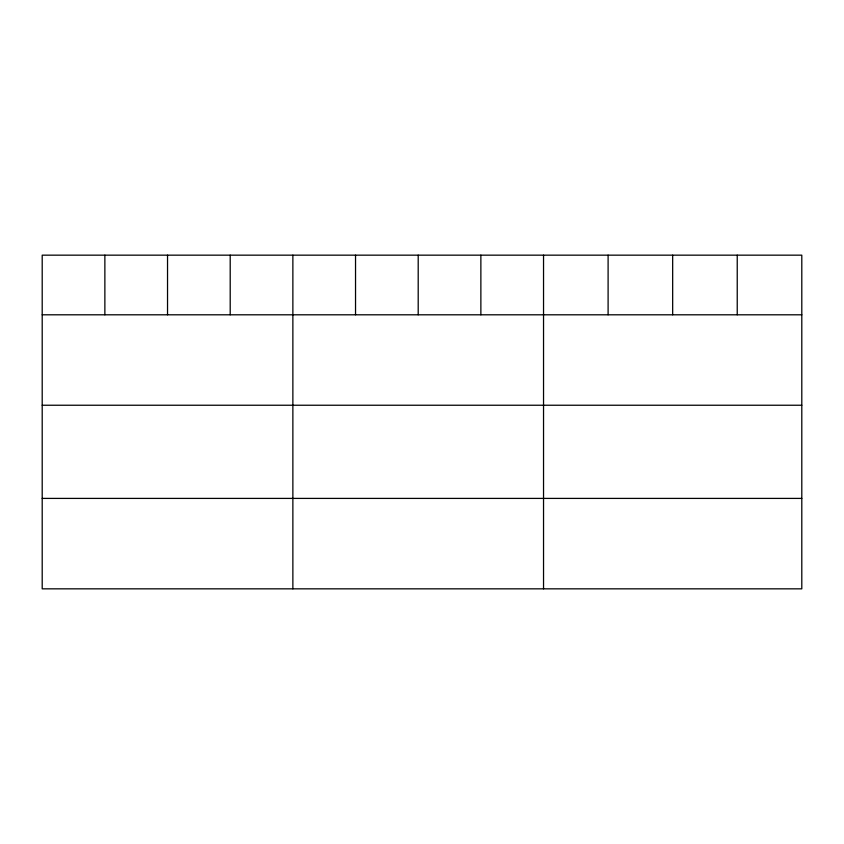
<?xml version="1.0" encoding="UTF-8"?>
<svg xmlns="http://www.w3.org/2000/svg" width="844" height="844" viewBox="0 0 844 844"><rect width="100%" height="100%" fill="white"/><g stroke="black" fill="none" stroke-linecap="round" stroke-linejoin="round"><path stroke-width="1.27" d="M801.8 314.801L801.8 588.838L42.2 588.838L42.2 255.162L801.8 255.162L801.8 314.801L42.2 314.801M42.2 405.236L801.8 405.236M42.2 498.403L801.8 498.403M737.234 255.162L737.234 314.801M672.668 255.162L672.668 314.801M608.102 255.162L608.102 314.801M543.536 255.162L543.536 588.838M480.869 255.162L480.869 314.801M418.202 255.162L418.202 314.801M355.535 255.162L355.535 314.801M292.868 255.162L292.868 588.838M230.201 255.162L230.201 314.801M167.534 255.162L167.534 314.801M104.867 255.162L104.867 314.801"/></g></svg>
